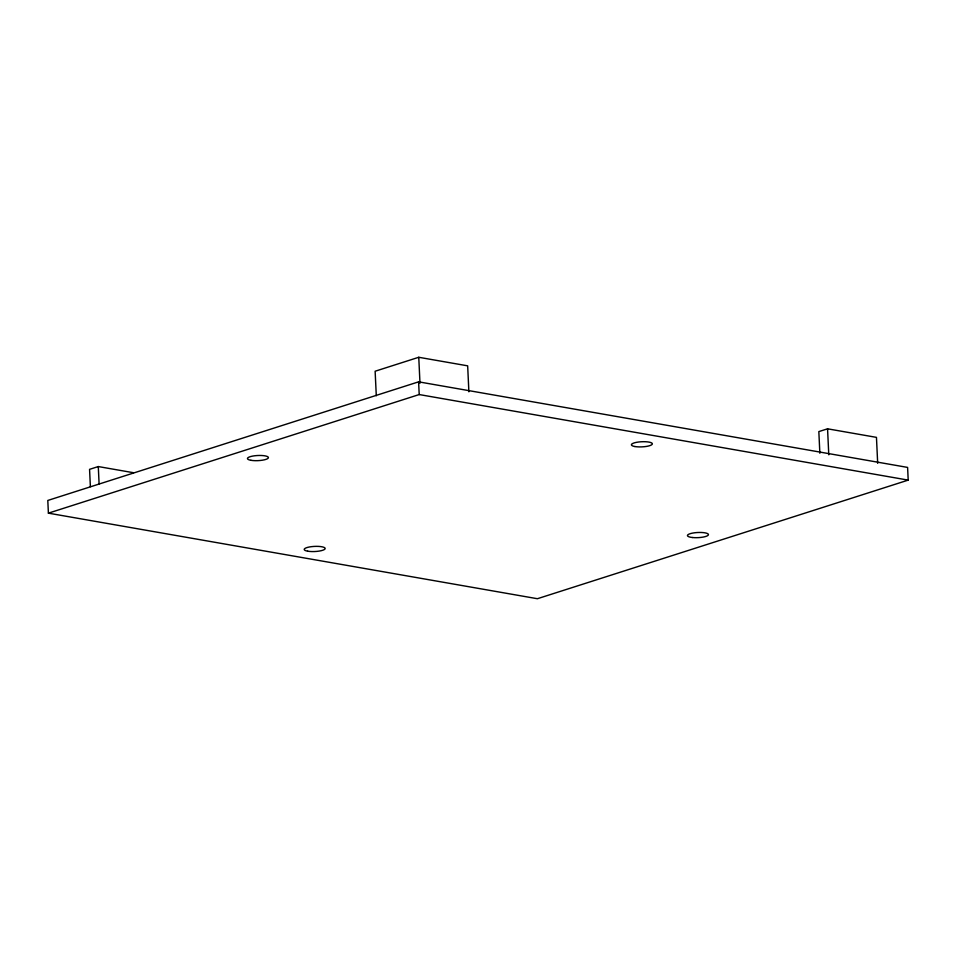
<?xml version="1.0" encoding="UTF-8"?>
<svg xmlns="http://www.w3.org/2000/svg" width="956" height="956" viewBox="0 0 956 956"><rect width="100%" height="100%" fill="white"/><g stroke="black" fill="none" stroke-linecap="round" stroke-linejoin="round"><path stroke-width="1.43" d="M468.882 391.817L467.663 365.837L418.764 357.281L375.134 371.227L376.294 395.772M133.493 472.718L98.289 466.564L89.565 469.348L90.378 486.676M418.609 381.838L47.8 500.454L48.398 513.157L537.392 598.719L908.2 480.115L907.603 467.412L418.609 381.838L419.206 394.553L48.398 513.157M877.68 463.361L876.461 437.37L827.561 428.814L818.838 431.598L819.854 453.264M419.206 394.553L908.2 480.115M827.561 428.814L828.78 454.805M418.764 357.281L419.983 383.26M98.289 466.564L99.101 483.879M307.724 551.194A10.492 2.569 -2.7 0 0 324.968 549.031A10.492 2.569 -2.7 0 0 311.417 546.665A10.492 2.569 -2.7 0 0 307.724 551.194M250.962 460.302A10.492 2.569 -2.7 0 0 268.206 458.139A10.492 2.569 -2.7 0 0 254.655 455.773A10.492 2.569 -2.7 0 0 250.962 460.302M692.574 537.523A10.492 2.569 -2.7 0 0 708.456 534.655A10.492 2.569 -2.7 0 0 692.885 533.042A10.492 2.569 -2.7 0 0 692.574 537.523M634.915 446.536A10.492 2.569 -2.7 0 0 652.159 444.373A10.492 2.569 -2.7 0 0 638.608 442.007A10.492 2.569 -2.7 0 0 634.915 446.536"/></g></svg>
